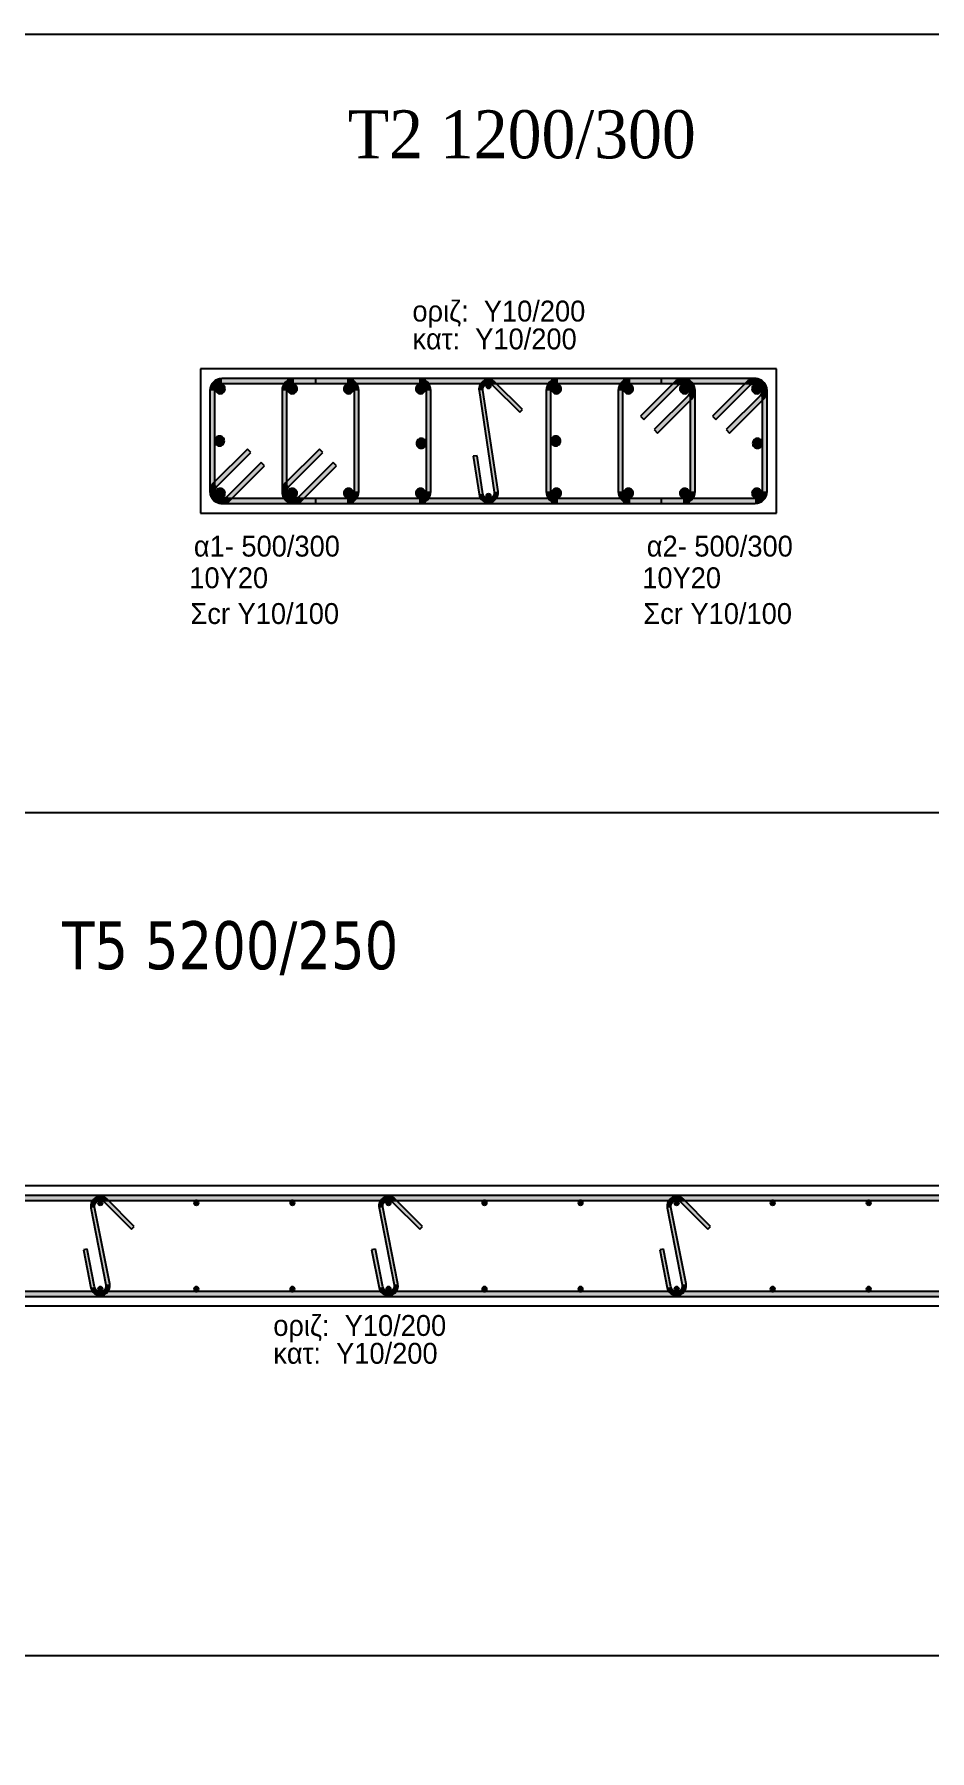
# Model space of a CAD drawing. Header units: millimetres. Extents: x -2171 to 1563, y -1758 to -1505.
# Drawn here: x -352.57 to -343.25, y -1608.12 to -1590.25 of the extents above; entities that cross this region are included whole.
import ezdxf

# ---------------------------------------------------------------- set-up
doc = ezdxf.new("R2010")
doc.units = ezdxf.units.MM
for name, color, linetype in [('-S_TEXT', 3, 'Continuous'), ('Col_Det', 7, 'Continuous'), ('Col_Det_4', 7, 'Continuous'), ('Col_Det_Fill', 7, 'Continuous'), ('Geo_Col_Pro_1', 7, 'Continuous'), ('pinakaki', 153, 'Continuous')]:
    doc.layers.add(name, color=color, linetype=linetype)
doc.styles.add('S1Arl22_b_934_161', font='arial.ttf', dxfattribs={"width": 0.933629, "height": 0.002175})
doc.styles.add('S1TmsNwRmn22_b_934_161', font='times.ttf', dxfattribs={"width": 0.933629, "height": 0.002175})
doc.styles.get("Standard").update_dxf_attribs({"font": 'tahoma.ttf'})

msp = doc.modelspace()

# ---------------------------------------------------------------- hatches: boundary and pattern name
at = {"layer": 'Col_Det_Fill'}
for color, points in [(252, [(-350.6191, -1593.8843), (-350.6191, -1593.8343, 0.4142136), (-350.7441, -1593.9593), (-350.6941, -1593.9593, -0.4142136)]), (252, [(-348.5691, -1593.8843), (-348.5691, -1593.8343), (-350.6191, -1593.8343), (-350.6191, -1593.8843)]), (252, [(-349.8691, -1593.8843), (-349.8691, -1593.8343, 0.4142136), (-349.9941, -1593.9593), (-349.9441, -1593.9593, -0.4142136)]), (252, [(-349.3191, -1593.8843), (-349.3191, -1593.8343), (-349.8691, -1593.8343), (-349.8691, -1593.8843)]), (252, [(-346.0425, -1593.8843), (-346.0425, -1593.8343), (-349.6456, -1593.8343), (-349.6456, -1593.8843)]), (252, [(-349.2441, -1593.9593), (-349.1941, -1593.9593, 0.4142136), (-349.3191, -1593.8343), (-349.3191, -1593.8843, -0.4142136)]), (252, [(-348.4941, -1593.9593), (-348.4441, -1593.9593, 0.4142136), (-348.5691, -1593.8343), (-348.5691, -1593.8843, -0.4142136)]), (252, [(-347.943, -1593.9592), (-347.9034, -1593.9532, -0.7233449), (-347.8016, -1593.9019), (-347.7733, -1593.8736, 0.7233449)]), (252, [(-347.7733, -1593.8736), (-347.8016, -1593.9019), (-347.5188, -1594.1848), (-347.4905, -1594.1565)]), (252, [(-347.1191, -1593.8843), (-347.1191, -1593.8343, 0.4142136), (-347.2441, -1593.9593), (-347.1941, -1593.9593, -0.4142136)]), (252, [(-345.0691, -1593.8843), (-345.0691, -1593.8343), (-347.1191, -1593.8343), (-347.1191, -1593.8843)]), (252, [(-346.3691, -1593.8843), (-346.3691, -1593.8343, 0.4142136), (-346.4941, -1593.9593), (-346.4441, -1593.9593, -0.4142136)]), (252, [(-345.8191, -1593.8843), (-345.8191, -1593.8343), (-346.3691, -1593.8343), (-346.3691, -1593.8843)]), (252, [(-345.8721, -1593.9063), (-345.9074, -1593.871), (-346.261, -1594.2245), (-346.2256, -1594.2599)]), (252, [(-345.7441, -1593.9593), (-345.6941, -1593.9593, 0.6681786), (-345.9074, -1593.871), (-345.8721, -1593.9063, -0.6681786)]), (252, [(-345.766, -1594.0124), (-345.7307, -1594.0477, 0.6681786), (-345.8191, -1593.8343), (-345.8191, -1593.8843, -0.6681786)]), (252, [(-345.1221, -1593.9063), (-345.1574, -1593.871), (-345.511, -1594.2245), (-345.4756, -1594.2599)]), (252, [(-344.9941, -1593.9593), (-344.9441, -1593.9593, 0.6681786), (-345.1574, -1593.871), (-345.1221, -1593.9063, -0.6681786)]), (252, [(-345.016, -1594.0124), (-344.9807, -1594.0477, 0.6681786), (-345.0691, -1593.8343), (-345.0691, -1593.8843, -0.6681786)]), (252, [(-350.6941, -1593.9593), (-350.7441, -1593.9593), (-350.7441, -1595.0093), (-350.6941, -1595.0093)]), (12, [(-350.6867, -1593.9417, 0.4142136), (-350.6367, -1593.9917, 0.4142136), (-350.5867, -1593.9417, 0.4142136), (-350.6367, -1593.8917, 0.4142136)]), (252, [(-349.9441, -1593.9593), (-349.9941, -1593.9593), (-349.9941, -1595.0093), (-349.9441, -1595.0093)]), (56, [(-349.9367, -1593.9417, 0.4142136), (-349.8867, -1593.9917, 0.4142136), (-349.8367, -1593.9417, 0.4142136), (-349.8867, -1593.8917, 0.4142136)]), (56, [(-349.3514, -1593.9417, 0.4142136), (-349.3014, -1593.9917, 0.4142136), (-349.2514, -1593.9417, 0.4142136), (-349.3014, -1593.8917, 0.4142136)]), (252, [(-349.2441, -1595.0093), (-349.1941, -1595.0093), (-349.1941, -1593.9593), (-349.2441, -1593.9593)]), (12, [(-348.6014, -1593.9417, 0.4142136), (-348.5514, -1593.9917, 0.4142136), (-348.5014, -1593.9417, 0.4142136), (-348.5514, -1593.8917, 0.4142136)]), (252, [(-348.4941, -1595.0093), (-348.4441, -1595.0093), (-348.4441, -1593.9593), (-348.4941, -1593.9593)]), (252, [(-347.7847, -1595.0155), (-347.7452, -1595.0095), (-347.9034, -1593.9532), (-347.943, -1593.9592)]), (133, [(-347.8691, -1593.9093, 0.4142136), (-347.8441, -1593.9343, 0.4142136), (-347.8191, -1593.9093, 0.4142136), (-347.8441, -1593.8843, 0.4142136)]), (252, [(-347.1941, -1593.9593), (-347.2441, -1593.9593), (-347.2441, -1595.0093), (-347.1941, -1595.0093)]), (12, [(-347.0867, -1593.9417, 0.4142136), (-347.1367, -1593.8917, 0.4142136), (-347.1867, -1593.9417, 0.4142136), (-347.1367, -1593.9917, 0.4142136)]), (252, [(-346.4441, -1593.9593), (-346.4941, -1593.9593), (-346.4941, -1595.0093), (-346.4441, -1595.0093)]), (56, [(-346.3367, -1593.9417, 0.4142136), (-346.3867, -1593.8917, 0.4142136), (-346.4367, -1593.9417, 0.4142136), (-346.3867, -1593.9917, 0.4142136)]), (252, [(-346.1196, -1594.3659), (-346.0842, -1594.4013), (-345.7307, -1594.0477), (-345.766, -1594.0124)]), (56, [(-345.7514, -1593.9417, 0.4142136), (-345.8014, -1593.8917, 0.4142136), (-345.8514, -1593.9417, 0.4142136), (-345.8014, -1593.9917, 0.4142136)]), (252, [(-345.7441, -1595.0093), (-345.6941, -1595.0093), (-345.6941, -1593.9593), (-345.7441, -1593.9593)]), (252, [(-345.3696, -1594.3659), (-345.3342, -1594.4013), (-344.9807, -1594.0477), (-345.016, -1594.0124)]), (12, [(-345.0014, -1593.9417, 0.4142136), (-345.0514, -1593.8917, 0.4142136), (-345.1014, -1593.9417, 0.4142136), (-345.0514, -1593.9917, 0.4142136)]), (252, [(-344.9941, -1595.0093), (-344.9441, -1595.0093), (-344.9441, -1593.9593), (-344.9941, -1593.9593)]), (252, [(-350.3185, -1594.6028), (-350.3539, -1594.5674), (-350.7074, -1594.921), (-350.6721, -1594.9563)]), (133, [(-350.6941, -1594.4838, 0.4142136), (-350.6441, -1594.5338, 0.4142136), (-350.5941, -1594.4838, 0.4142136), (-350.6441, -1594.4338, 0.4142136)]), (252, [(-349.5685, -1594.6028), (-349.6039, -1594.5674), (-349.9574, -1594.921), (-349.9221, -1594.9563)]), (133, [(-348.5941, -1594.5085, 0.4142136), (-348.5441, -1594.5585, 0.4142136), (-348.4941, -1594.5085, 0.4142136), (-348.5441, -1594.4585, 0.4142136)]), (133, [(-347.0941, -1594.4838, 0.4142136), (-347.1441, -1594.4338, 0.4142136), (-347.1941, -1594.4838, 0.4142136), (-347.1441, -1594.5338, 0.4142136)]), (133, [(-344.9941, -1594.5085, 0.4142136), (-345.0441, -1594.4585, 0.4142136), (-345.0941, -1594.5085, 0.4142136), (-345.0441, -1594.5585, 0.4142136)]), (252, [(-350.566, -1595.0624), (-350.5307, -1595.0977), (-350.1771, -1594.7442), (-350.2125, -1594.7088)]), (252, [(-349.816, -1595.0624), (-349.7807, -1595.0977), (-349.4271, -1594.7442), (-349.4625, -1594.7088)]), (252, [(-347.9627, -1594.6376), (-348.0022, -1594.6436), (-347.943, -1595.0392), (-347.9034, -1595.0332)]), (252, [(-350.6721, -1594.9563), (-350.7074, -1594.921, 0.6681786), (-350.6191, -1595.1343), (-350.6191, -1595.0843, -0.6681786)]), (252, [(-349.9221, -1594.9563), (-349.9574, -1594.921, 0.6681786), (-349.8691, -1595.1343), (-349.8691, -1595.0843, -0.6681786)]), (252, [(-350.6941, -1595.0093), (-350.7441, -1595.0093, 0.6681786), (-350.5307, -1595.0977), (-350.566, -1595.0624, -0.6681786)]), (12, [(-350.6867, -1595.027, 0.4142136), (-350.6367, -1595.077, 0.4142136), (-350.5867, -1595.027, 0.4142136), (-350.6367, -1594.977, 0.4142136)]), (252, [(-350.6191, -1595.0843), (-350.6191, -1595.1343), (-348.5691, -1595.1343), (-348.5691, -1595.0843)]), (252, [(-349.9441, -1595.0093), (-349.9941, -1595.0093, 0.6681786), (-349.7807, -1595.0977), (-349.816, -1595.0624, -0.6681786)]), (56, [(-349.9367, -1595.027, 0.4142136), (-349.8867, -1595.077, 0.4142136), (-349.8367, -1595.027, 0.4142136), (-349.8867, -1594.977, 0.4142136)]), (252, [(-349.8691, -1595.0843), (-349.8691, -1595.1343), (-349.3191, -1595.1343), (-349.3191, -1595.0843)]), (252, [(-349.6456, -1595.0843), (-349.6456, -1595.1343), (-346.0425, -1595.1343), (-346.0425, -1595.0843)]), (56, [(-349.3514, -1595.027, 0.4142136), (-349.3014, -1595.077, 0.4142136), (-349.2514, -1595.027, 0.4142136), (-349.3014, -1594.977, 0.4142136)]), (252, [(-349.3191, -1595.0843), (-349.3191, -1595.1343, 0.4142136), (-349.1941, -1595.0093), (-349.2441, -1595.0093, -0.4142136)]), (12, [(-348.6014, -1595.027, 0.4142136), (-348.5514, -1595.077, 0.4142136), (-348.5014, -1595.027, 0.4142136), (-348.5514, -1594.977, 0.4142136)]), (252, [(-348.5691, -1595.0843), (-348.5691, -1595.1343, 0.4142136), (-348.4441, -1595.0093), (-348.4941, -1595.0093, -0.4142136)]), (252, [(-347.9034, -1595.0332), (-347.943, -1595.0392, 1), (-347.7452, -1595.0095), (-347.7847, -1595.0155, -1)]), (133, [(-347.8691, -1595.0593, 0.4142136), (-347.8441, -1595.0843, 0.4142136), (-347.8191, -1595.0593, 0.4142136), (-347.8441, -1595.0343, 0.4142136)]), (252, [(-347.1941, -1595.0093), (-347.2441, -1595.0093, 0.4142136), (-347.1191, -1595.1343), (-347.1191, -1595.0843, -0.4142136)]), (12, [(-347.0867, -1595.027, 0.4142136), (-347.1367, -1594.977, 0.4142136), (-347.1867, -1595.027, 0.4142136), (-347.1367, -1595.077, 0.4142136)]), (252, [(-347.1191, -1595.0843), (-347.1191, -1595.1343), (-345.0691, -1595.1343), (-345.0691, -1595.0843)]), (252, [(-346.4441, -1595.0093), (-346.4941, -1595.0093, 0.4142136), (-346.3691, -1595.1343), (-346.3691, -1595.0843, -0.4142136)]), (56, [(-346.3367, -1595.027, 0.4142136), (-346.3867, -1594.977, 0.4142136), (-346.4367, -1595.027, 0.4142136), (-346.3867, -1595.077, 0.4142136)]), (252, [(-346.3691, -1595.0843), (-346.3691, -1595.1343), (-345.8191, -1595.1343), (-345.8191, -1595.0843)]), (56, [(-345.7514, -1595.027, 0.4142136), (-345.8014, -1594.977, 0.4142136), (-345.8514, -1595.027, 0.4142136), (-345.8014, -1595.077, 0.4142136)]), (252, [(-345.8191, -1595.0843), (-345.8191, -1595.1343, 0.4142136), (-345.6941, -1595.0093), (-345.7441, -1595.0093, -0.4142136)]), (12, [(-345.0014, -1595.027, 0.4142136), (-345.0514, -1594.977, 0.4142136), (-345.1014, -1595.027, 0.4142136), (-345.0514, -1595.077, 0.4142136)]), (252, [(-345.0691, -1595.0843), (-345.0691, -1595.1343, 0.4142136), (-344.9441, -1595.0093), (-344.9941, -1595.0093, -0.4142136)]), (252, [(-339.0834, -1602.3904), (-339.0834, -1602.3404), (-358.688, -1602.3404), (-358.688, -1602.3904)]), (252, [(-351.984, -1602.4697), (-351.9447, -1602.462, -0.7407348), (-351.8434, -1602.408), (-351.8151, -1602.3797, 0.7407348)]), (133, [(-351.9108, -1602.4154, 0.4142136), (-351.8858, -1602.4404, 0.4142136), (-351.8608, -1602.4154, 0.4142136), (-351.8858, -1602.3904, 0.4142136)]), (252, [(-351.8151, -1602.3797), (-351.8434, -1602.408), (-351.5606, -1602.6908), (-351.5323, -1602.6625)]), (133, [(-350.9108, -1602.4154, 0.4142136), (-350.8858, -1602.4404, 0.4142136), (-350.8608, -1602.4154, 0.4142136), (-350.8858, -1602.3904, 0.4142136)]), (133, [(-349.9108, -1602.4154, 0.4142136), (-349.8858, -1602.4404, 0.4142136), (-349.8608, -1602.4154, 0.4142136), (-349.8858, -1602.3904, 0.4142136)]), (252, [(-348.9839, -1602.4697), (-348.9446, -1602.462, -0.7407348), (-348.8433, -1602.408), (-348.815, -1602.3797, 0.7407348)]), (133, [(-348.9107, -1602.4154, 0.4142136), (-348.8857, -1602.4404, 0.4142136), (-348.8607, -1602.4154, 0.4142136), (-348.8857, -1602.3904, 0.4142136)]), (252, [(-348.815, -1602.3797), (-348.8433, -1602.408), (-348.5605, -1602.6908), (-348.5322, -1602.6625)]), (133, [(-347.9107, -1602.4154, 0.4142136), (-347.8857, -1602.4404, 0.4142136), (-347.8607, -1602.4154, 0.4142136), (-347.8857, -1602.3904, 0.4142136)]), (133, [(-346.9107, -1602.4154, 0.4142136), (-346.8857, -1602.4404, 0.4142136), (-346.8607, -1602.4154, 0.4142136), (-346.8857, -1602.3904, 0.4142136)]), (252, [(-345.9838, -1602.4697), (-345.9445, -1602.462, -0.7407348), (-345.8432, -1602.408), (-345.8149, -1602.3797, 0.7407348)]), (133, [(-345.9106, -1602.4154, 0.4142136), (-345.8856, -1602.4404, 0.4142136), (-345.8606, -1602.4154, 0.4142136), (-345.8856, -1602.3904, 0.4142136)]), (252, [(-345.8149, -1602.3797), (-345.8432, -1602.408), (-345.5604, -1602.6908), (-345.5321, -1602.6625)]), (133, [(-344.9106, -1602.4154, 0.4142136), (-344.8856, -1602.4404, 0.4142136), (-344.8606, -1602.4154, 0.4142136), (-344.8856, -1602.3904, 0.4142136)]), (133, [(-343.9106, -1602.4154, 0.4142136), (-343.8856, -1602.4404, 0.4142136), (-343.8606, -1602.4154, 0.4142136), (-343.8856, -1602.3904, 0.4142136)]), (252, [(-351.827, -1603.2688), (-351.7877, -1603.2611), (-351.9447, -1602.462), (-351.984, -1602.4697)]), (252, [(-348.8269, -1603.2688), (-348.7876, -1603.2611), (-348.9446, -1602.462), (-348.9839, -1602.4697)]), (252, [(-345.8268, -1603.2688), (-345.7875, -1603.2611), (-345.9445, -1602.462), (-345.9838, -1602.4697)]), (252, [(-352.0218, -1602.8995), (-352.0611, -1602.9072), (-351.984, -1603.2997), (-351.9447, -1603.292)]), (252, [(-349.0217, -1602.8995), (-349.061, -1602.9072), (-348.9839, -1603.2997), (-348.9446, -1603.292)]), (252, [(-346.0216, -1602.8995), (-346.0609, -1602.9072), (-345.9838, -1603.2997), (-345.9445, -1603.292)]), (252, [(-358.688, -1603.3404), (-358.688, -1603.3904), (-339.0834, -1603.3904), (-339.0834, -1603.3404)]), (252, [(-351.9447, -1603.292), (-351.984, -1603.2997, 1), (-351.7877, -1603.2611), (-351.827, -1603.2688, -1)]), (133, [(-351.9108, -1603.3154, 0.4142136), (-351.8858, -1603.3404, 0.4142136), (-351.8608, -1603.3154, 0.4142136), (-351.8858, -1603.2904, 0.4142136)]), (133, [(-350.9108, -1603.3154, 0.4142136), (-350.8858, -1603.3404, 0.4142136), (-350.8608, -1603.3154, 0.4142136), (-350.8858, -1603.2904, 0.4142136)]), (133, [(-349.9108, -1603.3154, 0.4142136), (-349.8858, -1603.3404, 0.4142136), (-349.8608, -1603.3154, 0.4142136), (-349.8858, -1603.2904, 0.4142136)]), (252, [(-348.9446, -1603.292), (-348.9839, -1603.2997, 1), (-348.7876, -1603.2611), (-348.8269, -1603.2688, -1)]), (133, [(-348.9107, -1603.3154, 0.4142136), (-348.8857, -1603.3404, 0.4142136), (-348.8607, -1603.3154, 0.4142136), (-348.8857, -1603.2904, 0.4142136)]), (133, [(-347.9107, -1603.3154, 0.4142136), (-347.8857, -1603.3404, 0.4142136), (-347.8607, -1603.3154, 0.4142136), (-347.8857, -1603.2904, 0.4142136)]), (133, [(-346.9107, -1603.3154, 0.4142136), (-346.8857, -1603.3404, 0.4142136), (-346.8607, -1603.3154, 0.4142136), (-346.8857, -1603.2904, 0.4142136)]), (252, [(-345.9445, -1603.292), (-345.9838, -1603.2997, 1), (-345.7875, -1603.2611), (-345.8268, -1603.2688, -1)]), (133, [(-345.9106, -1603.3154, 0.4142136), (-345.8856, -1603.3404, 0.4142136), (-345.8606, -1603.3154, 0.4142136), (-345.8856, -1603.2904, 0.4142136)]), (133, [(-344.9106, -1603.3154, 0.4142136), (-344.8856, -1603.3404, 0.4142136), (-344.8606, -1603.3154, 0.4142136), (-344.8856, -1603.2904, 0.4142136)]), (133, [(-343.9106, -1603.3154, 0.4142136), (-343.8856, -1603.3404, 0.4142136), (-343.8606, -1603.3154, 0.4142136), (-343.8856, -1603.2904, 0.4142136)])]:
    msp.add_hatch(color=color, dxfattribs=at).paths.add_polyline_path(points)

# ---------------------------------------------------------------- linework, layer by layer
at = {"layer": '-S_TEXT', "ltscale": 5}
msp.add_lwpolyline([(-363.7475, -1590.2497), (-305.6, -1590.2497), (-305.6, -1630.2944), (-363.7475, -1630.2944)], close=True, dxfattribs=at)
at = {"layer": 'Col_Det', "color": 7}
for points in [[(-344.8441, -1593.7343), (-350.8441, -1593.7343)], [(-350.8441, -1593.7343), (-350.8441, -1595.2343)], [(-348.5691, -1593.8343), (-350.6191, -1593.8343)], [(-349.3191, -1593.8343), (-349.8691, -1593.8343)], [(-346.0425, -1593.8343), (-349.6456, -1593.8343)], [(-349.6456, -1593.8343), (-349.6456, -1593.8843)], [(-347.4905, -1594.1565), (-347.7733, -1593.8736)], [(-345.0691, -1593.8343), (-347.1191, -1593.8343)], [(-345.8191, -1593.8343), (-346.3691, -1593.8343)], [(-345.9074, -1593.871), (-346.261, -1594.2245)], [(-346.0425, -1593.8843), (-346.0425, -1593.8343)], [(-345.1574, -1593.871), (-345.511, -1594.2245)], [(-344.8441, -1595.2343), (-344.8441, -1593.7343)], [(-350.7441, -1593.9593), (-350.7441, -1595.0093)], [(-350.6941, -1595.0093), (-350.6941, -1593.9593)], [(-350.6191, -1593.8843), (-348.5691, -1593.8843)], [(-349.9941, -1593.9593), (-349.9941, -1595.0093)], [(-349.9441, -1595.0093), (-349.9441, -1593.9593)], [(-349.8691, -1593.8843), (-349.3191, -1593.8843)], [(-349.6456, -1593.8843), (-346.0425, -1593.8843)], [(-349.2441, -1593.9593), (-349.2441, -1595.0093)], [(-349.1941, -1595.0093), (-349.1941, -1593.9593)], [(-348.4941, -1593.9593), (-348.4941, -1595.0093)], [(-348.4441, -1595.0093), (-348.4441, -1593.9593)], [(-347.943, -1593.9592), (-347.7847, -1595.0155)], [(-347.7452, -1595.0095), (-347.9034, -1593.9532)], [(-347.8016, -1593.9019), (-347.5188, -1594.1848)], [(-347.2441, -1593.9593), (-347.2441, -1595.0093)], [(-347.1941, -1595.0093), (-347.1941, -1593.9593)], [(-347.1191, -1593.8843), (-345.0691, -1593.8843)], [(-346.4941, -1593.9593), (-346.4941, -1595.0093)], [(-346.4441, -1595.0093), (-346.4441, -1593.9593)], [(-346.3691, -1593.8843), (-345.8191, -1593.8843)], [(-346.2256, -1594.2599), (-345.8721, -1593.9063)], [(-345.766, -1594.0124), (-346.1196, -1594.3659)], [(-346.0842, -1594.4013), (-345.7307, -1594.0477)], [(-345.7441, -1593.9593), (-345.7441, -1595.0093)], [(-345.6941, -1595.0093), (-345.6941, -1593.9593)], [(-345.4756, -1594.2599), (-345.1221, -1593.9063)], [(-345.016, -1594.0124), (-345.3696, -1594.3659)], [(-345.3342, -1594.4013), (-344.9807, -1594.0477)], [(-344.9941, -1593.9593), (-344.9941, -1595.0093)], [(-344.9441, -1595.0093), (-344.9441, -1593.9593)], [(-347.5188, -1594.1848), (-347.4905, -1594.1565)], [(-346.261, -1594.2245), (-346.2256, -1594.2599)], [(-345.511, -1594.2245), (-345.4756, -1594.2599)], [(-346.1196, -1594.3659), (-346.0842, -1594.4013)], [(-345.3696, -1594.3659), (-345.3342, -1594.4013)], [(-350.3539, -1594.5674), (-350.7074, -1594.921)], [(-350.3185, -1594.6028), (-350.3539, -1594.5674)], [(-349.6039, -1594.5674), (-349.9574, -1594.921)], [(-349.5685, -1594.6028), (-349.6039, -1594.5674)], [(-350.6721, -1594.9563), (-350.3185, -1594.6028)], [(-350.2125, -1594.7088), (-350.566, -1595.0624)], [(-350.5307, -1595.0977), (-350.1771, -1594.7442)], [(-350.1771, -1594.7442), (-350.2125, -1594.7088)], [(-349.9221, -1594.9563), (-349.5685, -1594.6028)], [(-349.4625, -1594.7088), (-349.816, -1595.0624)], [(-349.7807, -1595.0977), (-349.4271, -1594.7442)], [(-349.4271, -1594.7442), (-349.4625, -1594.7088)], [(-347.9627, -1594.6376), (-348.0022, -1594.6436)], [(-348.0022, -1594.6436), (-347.943, -1595.0392)], [(-347.9034, -1595.0332), (-347.9627, -1594.6376)], [(-348.5691, -1595.0843), (-350.6191, -1595.0843)], [(-350.6191, -1595.1343), (-348.5691, -1595.1343)], [(-349.3191, -1595.0843), (-349.8691, -1595.0843)], [(-349.8691, -1595.1343), (-349.3191, -1595.1343)], [(-349.6456, -1595.0843), (-349.6456, -1595.1343)], [(-346.0425, -1595.0843), (-349.6456, -1595.0843)], [(-349.6456, -1595.1343), (-346.0425, -1595.1343)], [(-345.0691, -1595.0843), (-347.1191, -1595.0843)], [(-347.1191, -1595.1343), (-345.0691, -1595.1343)], [(-345.8191, -1595.0843), (-346.3691, -1595.0843)], [(-346.3691, -1595.1343), (-345.8191, -1595.1343)], [(-346.0425, -1595.1343), (-346.0425, -1595.0843)], [(-350.8441, -1595.2343), (-344.8441, -1595.2343)]]:
    msp.add_lwpolyline(points, dxfattribs=at)
for points in [[(-350.6191, -1593.8343, 0.4142136), (-350.7441, -1593.9593)], [(-349.8691, -1593.8343, 0.4142136), (-349.9941, -1593.9593)], [(-349.1941, -1593.9593, 0.4142136), (-349.3191, -1593.8343)], [(-348.4441, -1593.9593, 0.4142136), (-348.5691, -1593.8343)], [(-347.7733, -1593.8736, 0.7233449), (-347.943, -1593.9592, 0.7233449)], [(-347.1191, -1593.8343, 0.4142136), (-347.2441, -1593.9593)], [(-346.3691, -1593.8343, 0.4142136), (-346.4941, -1593.9593)], [(-345.6941, -1593.9593, 0.6681786), (-345.9074, -1593.871)], [(-345.7307, -1594.0477, 0.6681786), (-345.8191, -1593.8343)], [(-344.9441, -1593.9593, 0.6681786), (-345.1574, -1593.871)], [(-344.9807, -1594.0477, 0.6681786), (-345.0691, -1593.8343)], [(-350.6941, -1593.9593, -0.4142136), (-350.6191, -1593.8843, -0.4142136)], [(-350.6367, -1593.8917, 0.4142136), (-350.6867, -1593.9417, 0.4142136)], [(-350.6867, -1593.9417, 0.4142136), (-350.6367, -1593.9917, 0.4142136)], [(-350.5867, -1593.9417, 0.4142136), (-350.6367, -1593.8917, 0.4142136)], [(-350.6367, -1593.9917, 0.4142136), (-350.5867, -1593.9417, 0.4142136)], [(-349.9441, -1593.9593, -0.4142136), (-349.8691, -1593.8843, -0.4142136)], [(-349.8867, -1593.8917, 0.4142136), (-349.9367, -1593.9417, 0.4142136)], [(-349.9367, -1593.9417, 0.4142136), (-349.8867, -1593.9917, 0.4142136)], [(-349.8367, -1593.9417, 0.4142136), (-349.8867, -1593.8917, 0.4142136)], [(-349.8867, -1593.9917, 0.4142136), (-349.8367, -1593.9417, 0.4142136)], [(-349.3014, -1593.8917, 0.4142136), (-349.3514, -1593.9417, 0.4142136)], [(-349.3514, -1593.9417, 0.4142136), (-349.3014, -1593.9917, 0.4142136)], [(-349.3191, -1593.8843, -0.4142136), (-349.2441, -1593.9593, -0.4142136)], [(-349.2514, -1593.9417, 0.4142136), (-349.3014, -1593.8917, 0.4142136)], [(-349.3014, -1593.9917, 0.4142136), (-349.2514, -1593.9417, 0.4142136)], [(-348.5514, -1593.8917, 0.4142136), (-348.6014, -1593.9417, 0.4142136)], [(-348.6014, -1593.9417, 0.4142136), (-348.5514, -1593.9917, 0.4142136)], [(-348.5691, -1593.8843, -0.4142136), (-348.4941, -1593.9593, -0.4142136)], [(-348.5014, -1593.9417, 0.4142136), (-348.5514, -1593.8917, 0.4142136)], [(-348.5514, -1593.9917, 0.4142136), (-348.5014, -1593.9417, 0.4142136)], [(-347.9034, -1593.9532, -0.7233449), (-347.8016, -1593.9019)], [(-347.8441, -1593.8843, 0.4142136), (-347.8691, -1593.9093, 0.4142136)], [(-347.8691, -1593.9093, 0.4142136), (-347.8441, -1593.9343, 0.4142136)], [(-347.8191, -1593.9093, 0.4142136), (-347.8441, -1593.8843, 0.4142136)], [(-347.8441, -1593.9343, 0.4142136), (-347.8191, -1593.9093, 0.4142136)], [(-347.1941, -1593.9593, -0.4142136), (-347.1191, -1593.8843, -0.4142136)], [(-347.1367, -1593.8917, 0.4142136), (-347.1867, -1593.9417, 0.4142136)], [(-347.1867, -1593.9417, 0.4142136), (-347.1367, -1593.9917, 0.4142136)], [(-347.0867, -1593.9417, 0.4142136), (-347.1367, -1593.8917, 0.4142136)], [(-347.1367, -1593.9917, 0.4142136), (-347.0867, -1593.9417, 0.4142136)], [(-346.4441, -1593.9593, -0.4142136), (-346.3691, -1593.8843, -0.4142136)], [(-346.3867, -1593.8917, 0.4142136), (-346.4367, -1593.9417, 0.4142136)], [(-346.4367, -1593.9417, 0.4142136), (-346.3867, -1593.9917, 0.4142136)], [(-346.3367, -1593.9417, 0.4142136), (-346.3867, -1593.8917, 0.4142136)], [(-346.3867, -1593.9917, 0.4142136), (-346.3367, -1593.9417, 0.4142136)], [(-345.8721, -1593.9063, -0.6681786), (-345.7441, -1593.9593, -0.6681786)], [(-345.8014, -1593.8917, 0.4142136), (-345.8514, -1593.9417, 0.4142136)], [(-345.8514, -1593.9417, 0.4142136), (-345.8014, -1593.9917, 0.4142136)], [(-345.8191, -1593.8843, -0.6681786), (-345.766, -1594.0124, -0.6681786)], [(-345.7514, -1593.9417, 0.4142136), (-345.8014, -1593.8917, 0.4142136)], [(-345.8014, -1593.9917, 0.4142136), (-345.7514, -1593.9417, 0.4142136)], [(-345.1221, -1593.9063, -0.6681786), (-344.9941, -1593.9593, -0.6681786)], [(-345.0514, -1593.8917, 0.4142136), (-345.1014, -1593.9417, 0.4142136)], [(-345.1014, -1593.9417, 0.4142136), (-345.0514, -1593.9917, 0.4142136)], [(-345.0691, -1593.8843, -0.6681786), (-345.016, -1594.0124, -0.6681786)], [(-345.0014, -1593.9417, 0.4142136), (-345.0514, -1593.8917, 0.4142136)], [(-345.0514, -1593.9917, 0.4142136), (-345.0014, -1593.9417, 0.4142136)], [(-350.6441, -1594.4338, 0.4142136), (-350.6941, -1594.4838, 0.4142136)], [(-350.6941, -1594.4838, 0.4142136), (-350.6441, -1594.5338, 0.4142136)], [(-350.5941, -1594.4838, 0.4142136), (-350.6441, -1594.4338, 0.4142136)], [(-350.6441, -1594.5338, 0.4142136), (-350.5941, -1594.4838, 0.4142136)], [(-348.5441, -1594.4585, 0.4142136), (-348.5941, -1594.5085, 0.4142136)], [(-348.5941, -1594.5085, 0.4142136), (-348.5441, -1594.5585, 0.4142136)], [(-348.4941, -1594.5085, 0.4142136), (-348.5441, -1594.4585, 0.4142136)], [(-348.5441, -1594.5585, 0.4142136), (-348.4941, -1594.5085, 0.4142136)], [(-347.1441, -1594.4338, 0.4142136), (-347.1941, -1594.4838, 0.4142136)], [(-347.1941, -1594.4838, 0.4142136), (-347.1441, -1594.5338, 0.4142136)], [(-347.0941, -1594.4838, 0.4142136), (-347.1441, -1594.4338, 0.4142136)], [(-347.1441, -1594.5338, 0.4142136), (-347.0941, -1594.4838, 0.4142136)], [(-345.0441, -1594.4585, 0.4142136), (-345.0941, -1594.5085, 0.4142136)], [(-345.0941, -1594.5085, 0.4142136), (-345.0441, -1594.5585, 0.4142136)], [(-344.9941, -1594.5085, 0.4142136), (-345.0441, -1594.4585, 0.4142136)], [(-345.0441, -1594.5585, 0.4142136), (-344.9941, -1594.5085, 0.4142136)], [(-350.7074, -1594.921, 0.6681786), (-350.6191, -1595.1343)], [(-349.9574, -1594.921, 0.6681786), (-349.8691, -1595.1343)], [(-350.7441, -1595.0093, 0.6681786), (-350.5307, -1595.0977)], [(-350.6191, -1595.0843, -0.6681786), (-350.6721, -1594.9563, -0.6681786)], [(-350.566, -1595.0624, -0.6681786), (-350.6941, -1595.0093, -0.6681786)], [(-350.6367, -1594.977, 0.4142136), (-350.6867, -1595.027, 0.4142136)], [(-350.6867, -1595.027, 0.4142136), (-350.6367, -1595.077, 0.4142136)], [(-350.5867, -1595.027, 0.4142136), (-350.6367, -1594.977, 0.4142136)], [(-350.6367, -1595.077, 0.4142136), (-350.5867, -1595.027, 0.4142136)], [(-349.9941, -1595.0093, 0.6681786), (-349.7807, -1595.0977)], [(-349.8691, -1595.0843, -0.6681786), (-349.9221, -1594.9563, -0.6681786)], [(-349.816, -1595.0624, -0.6681786), (-349.9441, -1595.0093, -0.6681786)], [(-349.8867, -1594.977, 0.4142136), (-349.9367, -1595.027, 0.4142136)], [(-349.9367, -1595.027, 0.4142136), (-349.8867, -1595.077, 0.4142136)], [(-349.8367, -1595.027, 0.4142136), (-349.8867, -1594.977, 0.4142136)], [(-349.8867, -1595.077, 0.4142136), (-349.8367, -1595.027, 0.4142136)], [(-349.3014, -1594.977, 0.4142136), (-349.3514, -1595.027, 0.4142136)], [(-349.3514, -1595.027, 0.4142136), (-349.3014, -1595.077, 0.4142136)], [(-349.3191, -1595.1343, 0.4142136), (-349.1941, -1595.0093)], [(-349.2441, -1595.0093, -0.4142136), (-349.3191, -1595.0843, -0.4142136)], [(-349.2514, -1595.027, 0.4142136), (-349.3014, -1594.977, 0.4142136)], [(-349.3014, -1595.077, 0.4142136), (-349.2514, -1595.027, 0.4142136)], [(-348.5514, -1594.977, 0.4142136), (-348.6014, -1595.027, 0.4142136)], [(-348.6014, -1595.027, 0.4142136), (-348.5514, -1595.077, 0.4142136)], [(-348.5691, -1595.1343, 0.4142136), (-348.4441, -1595.0093)], [(-348.4941, -1595.0093, -0.4142136), (-348.5691, -1595.0843, -0.4142136)], [(-348.5014, -1595.027, 0.4142136), (-348.5514, -1594.977, 0.4142136)], [(-348.5514, -1595.077, 0.4142136), (-348.5014, -1595.027, 0.4142136)], [(-347.943, -1595.0392, 1), (-347.7452, -1595.0095)], [(-347.7847, -1595.0155, -1), (-347.9034, -1595.0332, -1)], [(-347.8441, -1595.0343, 0.4142136), (-347.8691, -1595.0593, 0.4142136)], [(-347.8691, -1595.0593, 0.4142136), (-347.8441, -1595.0843, 0.4142136)], [(-347.8191, -1595.0593, 0.4142136), (-347.8441, -1595.0343, 0.4142136)], [(-347.8441, -1595.0843, 0.4142136), (-347.8191, -1595.0593, 0.4142136)], [(-347.2441, -1595.0093, 0.4142136), (-347.1191, -1595.1343)], [(-347.1191, -1595.0843, -0.4142136), (-347.1941, -1595.0093, -0.4142136)], [(-347.1367, -1594.977, 0.4142136), (-347.1867, -1595.027, 0.4142136)], [(-347.1867, -1595.027, 0.4142136), (-347.1367, -1595.077, 0.4142136)], [(-347.0867, -1595.027, 0.4142136), (-347.1367, -1594.977, 0.4142136)], [(-347.1367, -1595.077, 0.4142136), (-347.0867, -1595.027, 0.4142136)], [(-346.4941, -1595.0093, 0.4142136), (-346.3691, -1595.1343)], [(-346.3691, -1595.0843, -0.4142136), (-346.4441, -1595.0093, -0.4142136)], [(-346.3867, -1594.977, 0.4142136), (-346.4367, -1595.027, 0.4142136)], [(-346.4367, -1595.027, 0.4142136), (-346.3867, -1595.077, 0.4142136)], [(-346.3367, -1595.027, 0.4142136), (-346.3867, -1594.977, 0.4142136)], [(-346.3867, -1595.077, 0.4142136), (-346.3367, -1595.027, 0.4142136)], [(-345.8014, -1594.977, 0.4142136), (-345.8514, -1595.027, 0.4142136)], [(-345.8514, -1595.027, 0.4142136), (-345.8014, -1595.077, 0.4142136)], [(-345.8191, -1595.1343, 0.4142136), (-345.6941, -1595.0093)], [(-345.7441, -1595.0093, -0.4142136), (-345.8191, -1595.0843, -0.4142136)], [(-345.7514, -1595.027, 0.4142136), (-345.8014, -1594.977, 0.4142136)], [(-345.8014, -1595.077, 0.4142136), (-345.7514, -1595.027, 0.4142136)], [(-345.0514, -1594.977, 0.4142136), (-345.1014, -1595.027, 0.4142136)], [(-345.1014, -1595.027, 0.4142136), (-345.0514, -1595.077, 0.4142136)], [(-345.0691, -1595.1343, 0.4142136), (-344.9441, -1595.0093)], [(-344.9941, -1595.0093, -0.4142136), (-345.0691, -1595.0843, -0.4142136)], [(-345.0014, -1595.027, 0.4142136), (-345.0514, -1594.977, 0.4142136)], [(-345.0514, -1595.077, 0.4142136), (-345.0014, -1595.027, 0.4142136)]]:
    msp.add_lwpolyline(points, format="xyb", dxfattribs=at)
at = {"layer": 'Col_Det', "color": 7, "elevation": -49.25}
for points in [[(-335.885, -1602.2404), (-361.8865, -1602.2404)], [(-339.0834, -1602.3404), (-358.688, -1602.3404)], [(-358.688, -1602.3904), (-339.0834, -1602.3904)], [(-351.8434, -1602.408), (-351.5606, -1602.6908)], [(-351.5323, -1602.6625), (-351.8151, -1602.3797)], [(-348.8433, -1602.408), (-348.5605, -1602.6908)], [(-348.5322, -1602.6625), (-348.815, -1602.3797)], [(-345.8432, -1602.408), (-345.5604, -1602.6908)], [(-345.5321, -1602.6625), (-345.8149, -1602.3797)], [(-351.984, -1602.4697), (-351.827, -1603.2688)], [(-351.7877, -1603.2611), (-351.9447, -1602.462)], [(-348.9839, -1602.4697), (-348.8269, -1603.2688)], [(-348.7876, -1603.2611), (-348.9446, -1602.462)], [(-345.9838, -1602.4697), (-345.8268, -1603.2688)], [(-345.7875, -1603.2611), (-345.9445, -1602.462)], [(-351.5606, -1602.6908), (-351.5323, -1602.6625)], [(-348.5605, -1602.6908), (-348.5322, -1602.6625)], [(-345.5604, -1602.6908), (-345.5321, -1602.6625)], [(-352.0218, -1602.8995), (-352.0611, -1602.9072)], [(-352.0611, -1602.9072), (-351.984, -1603.2997)], [(-351.9447, -1603.292), (-352.0218, -1602.8995)], [(-349.0217, -1602.8995), (-349.061, -1602.9072)], [(-349.061, -1602.9072), (-348.9839, -1603.2997)], [(-348.9446, -1603.292), (-349.0217, -1602.8995)], [(-346.0216, -1602.8995), (-346.0609, -1602.9072)], [(-346.0609, -1602.9072), (-345.9838, -1603.2997)], [(-345.9445, -1603.292), (-346.0216, -1602.8995)], [(-339.0834, -1603.3404), (-358.688, -1603.3404)], [(-361.8865, -1603.4904), (-335.885, -1603.4904)], [(-358.688, -1603.3904), (-339.0834, -1603.3904)]]:
    msp.add_lwpolyline(points, dxfattribs=at)
for points in [[(-351.8151, -1602.3797, 0.7407348), (-351.984, -1602.4697, 0.7407348)], [(-351.9447, -1602.462, -0.7407348), (-351.8434, -1602.408)], [(-351.8858, -1602.3904, 0.4142136), (-351.9108, -1602.4154, 0.4142136)], [(-351.9108, -1602.4154, 0.4142136), (-351.8858, -1602.4404, 0.4142136)], [(-351.8608, -1602.4154, 0.4142136), (-351.8858, -1602.3904, 0.4142136)], [(-351.8858, -1602.4404, 0.4142136), (-351.8608, -1602.4154, 0.4142136)], [(-350.8858, -1602.3904, 0.4142136), (-350.9108, -1602.4154, 0.4142136)], [(-350.9108, -1602.4154, 0.4142136), (-350.8858, -1602.4404, 0.4142136)], [(-350.8608, -1602.4154, 0.4142136), (-350.8858, -1602.3904, 0.4142136)], [(-350.8858, -1602.4404, 0.4142136), (-350.8608, -1602.4154, 0.4142136)], [(-349.8858, -1602.3904, 0.4142136), (-349.9108, -1602.4154, 0.4142136)], [(-349.9108, -1602.4154, 0.4142136), (-349.8858, -1602.4404, 0.4142136)], [(-349.8608, -1602.4154, 0.4142136), (-349.8858, -1602.3904, 0.4142136)], [(-349.8858, -1602.4404, 0.4142136), (-349.8608, -1602.4154, 0.4142136)], [(-348.815, -1602.3797, 0.7407348), (-348.9839, -1602.4697, 0.7407348)], [(-348.9446, -1602.462, -0.7407348), (-348.8433, -1602.408)], [(-348.8857, -1602.3904, 0.4142136), (-348.9107, -1602.4154, 0.4142136)], [(-348.9107, -1602.4154, 0.4142136), (-348.8857, -1602.4404, 0.4142136)], [(-348.8607, -1602.4154, 0.4142136), (-348.8857, -1602.3904, 0.4142136)], [(-348.8857, -1602.4404, 0.4142136), (-348.8607, -1602.4154, 0.4142136)], [(-347.8857, -1602.3904, 0.4142136), (-347.9107, -1602.4154, 0.4142136)], [(-347.9107, -1602.4154, 0.4142136), (-347.8857, -1602.4404, 0.4142136)], [(-347.8607, -1602.4154, 0.4142136), (-347.8857, -1602.3904, 0.4142136)], [(-347.8857, -1602.4404, 0.4142136), (-347.8607, -1602.4154, 0.4142136)], [(-346.8857, -1602.3904, 0.4142136), (-346.9107, -1602.4154, 0.4142136)], [(-346.9107, -1602.4154, 0.4142136), (-346.8857, -1602.4404, 0.4142136)], [(-346.8607, -1602.4154, 0.4142136), (-346.8857, -1602.3904, 0.4142136)], [(-346.8857, -1602.4404, 0.4142136), (-346.8607, -1602.4154, 0.4142136)], [(-345.8149, -1602.3797, 0.7407348), (-345.9838, -1602.4697, 0.7407348)], [(-345.9445, -1602.462, -0.7407348), (-345.8432, -1602.408)], [(-345.8856, -1602.3904, 0.4142136), (-345.9106, -1602.4154, 0.4142136)], [(-345.9106, -1602.4154, 0.4142136), (-345.8856, -1602.4404, 0.4142136)], [(-345.8606, -1602.4154, 0.4142136), (-345.8856, -1602.3904, 0.4142136)], [(-345.8856, -1602.4404, 0.4142136), (-345.8606, -1602.4154, 0.4142136)], [(-344.8856, -1602.3904, 0.4142136), (-344.9106, -1602.4154, 0.4142136)], [(-344.9106, -1602.4154, 0.4142136), (-344.8856, -1602.4404, 0.4142136)], [(-344.8606, -1602.4154, 0.4142136), (-344.8856, -1602.3904, 0.4142136)], [(-344.8856, -1602.4404, 0.4142136), (-344.8606, -1602.4154, 0.4142136)], [(-343.8856, -1602.3904, 0.4142136), (-343.9106, -1602.4154, 0.4142136)], [(-343.9106, -1602.4154, 0.4142136), (-343.8856, -1602.4404, 0.4142136)], [(-343.8606, -1602.4154, 0.4142136), (-343.8856, -1602.3904, 0.4142136)], [(-343.8856, -1602.4404, 0.4142136), (-343.8606, -1602.4154, 0.4142136)], [(-351.984, -1603.2997, 1), (-351.7877, -1603.2611)], [(-351.827, -1603.2688, -1), (-351.9447, -1603.292, -1)], [(-351.8858, -1603.2904, 0.4142136), (-351.9108, -1603.3154, 0.4142136)], [(-351.9108, -1603.3154, 0.4142136), (-351.8858, -1603.3404, 0.4142136)], [(-351.8608, -1603.3154, 0.4142136), (-351.8858, -1603.2904, 0.4142136)], [(-351.8858, -1603.3404, 0.4142136), (-351.8608, -1603.3154, 0.4142136)], [(-350.8858, -1603.2904, 0.4142136), (-350.9108, -1603.3154, 0.4142136)], [(-350.9108, -1603.3154, 0.4142136), (-350.8858, -1603.3404, 0.4142136)], [(-350.8608, -1603.3154, 0.4142136), (-350.8858, -1603.2904, 0.4142136)], [(-350.8858, -1603.3404, 0.4142136), (-350.8608, -1603.3154, 0.4142136)], [(-349.8858, -1603.2904, 0.4142136), (-349.9108, -1603.3154, 0.4142136)], [(-349.9108, -1603.3154, 0.4142136), (-349.8858, -1603.3404, 0.4142136)], [(-349.8608, -1603.3154, 0.4142136), (-349.8858, -1603.2904, 0.4142136)], [(-349.8858, -1603.3404, 0.4142136), (-349.8608, -1603.3154, 0.4142136)], [(-348.9839, -1603.2997, 1), (-348.7876, -1603.2611)], [(-348.8269, -1603.2688, -1), (-348.9446, -1603.292, -1)], [(-348.8857, -1603.2904, 0.4142136), (-348.9107, -1603.3154, 0.4142136)], [(-348.9107, -1603.3154, 0.4142136), (-348.8857, -1603.3404, 0.4142136)], [(-348.8607, -1603.3154, 0.4142136), (-348.8857, -1603.2904, 0.4142136)], [(-348.8857, -1603.3404, 0.4142136), (-348.8607, -1603.3154, 0.4142136)], [(-347.8857, -1603.2904, 0.4142136), (-347.9107, -1603.3154, 0.4142136)], [(-347.9107, -1603.3154, 0.4142136), (-347.8857, -1603.3404, 0.4142136)], [(-347.8607, -1603.3154, 0.4142136), (-347.8857, -1603.2904, 0.4142136)], [(-347.8857, -1603.3404, 0.4142136), (-347.8607, -1603.3154, 0.4142136)], [(-346.8857, -1603.2904, 0.4142136), (-346.9107, -1603.3154, 0.4142136)], [(-346.9107, -1603.3154, 0.4142136), (-346.8857, -1603.3404, 0.4142136)], [(-346.8607, -1603.3154, 0.4142136), (-346.8857, -1603.2904, 0.4142136)], [(-346.8857, -1603.3404, 0.4142136), (-346.8607, -1603.3154, 0.4142136)], [(-345.9838, -1603.2997, 1), (-345.7875, -1603.2611)], [(-345.8268, -1603.2688, -1), (-345.9445, -1603.292, -1)], [(-345.8856, -1603.2904, 0.4142136), (-345.9106, -1603.3154, 0.4142136)], [(-345.9106, -1603.3154, 0.4142136), (-345.8856, -1603.3404, 0.4142136)], [(-345.8606, -1603.3154, 0.4142136), (-345.8856, -1603.2904, 0.4142136)], [(-345.8856, -1603.3404, 0.4142136), (-345.8606, -1603.3154, 0.4142136)], [(-344.8856, -1603.2904, 0.4142136), (-344.9106, -1603.3154, 0.4142136)], [(-344.9106, -1603.3154, 0.4142136), (-344.8856, -1603.3404, 0.4142136)], [(-344.8606, -1603.3154, 0.4142136), (-344.8856, -1603.2904, 0.4142136)], [(-344.8856, -1603.3404, 0.4142136), (-344.8606, -1603.3154, 0.4142136)], [(-343.8856, -1603.2904, 0.4142136), (-343.9106, -1603.3154, 0.4142136)], [(-343.9106, -1603.3154, 0.4142136), (-343.8856, -1603.3404, 0.4142136)], [(-343.8606, -1603.3154, 0.4142136), (-343.8856, -1603.2904, 0.4142136)], [(-343.8856, -1603.3404, 0.4142136), (-343.8606, -1603.3154, 0.4142136)]]:
    msp.add_lwpolyline(points, format="xyb", dxfattribs=at)
at = {"layer": 'Geo_Col_Pro_1', "color": 4, "linetype": 'Continuous', "ltscale": 0.5}
for p, q in [((-363.7475, -1598.3514), (-305.6, -1598.3514)), ((-363.7475, -1607.1291), (-333.0483, -1607.1291))]:
    msp.add_line(p, q, dxfattribs=at)

# ---------------------------------------------------------------- texts
at = {"layer": 'Col_Det', "color": 7, "style": 'S1Arl22_b_934_161', "width": 0.933629}
for s, p in [('οριζ:  Y10/200', (-348.6366, -1593.2401)), ('κατ:  Y10/200', (-348.6366, -1593.5301)), (' α1- 500/300', (-350.9904, -1595.6874)), (' α2- 500/300', (-346.2749, -1595.6874)), ('10Y20', (-350.959, -1596.0169)), ('10Y20', (-346.2434, -1596.0169)), ('Σcr Y10/100', (-350.9471, -1596.3894)), ('Σcr Y10/100', (-346.2316, -1596.3894)), ('οριζ:  Y10/200', (-350.085, -1603.8018)), ('κατ:  Y10/200', (-350.085, -1604.0918))]:
    msp.add_text(s, height=0.2175, dxfattribs=at).set_placement(p)
at = {"layer": 'Col_Det_4', "color": 1, "style": 'S1TmsNwRmn22_b_934_161', "width": 0.933629}
msp.add_text('T2 1200/300', height=0.5, dxfattribs=at).set_placement((-349.309, -1591.5404))
at = {"layer": 'pinakaki', "color": 1, "width": 0.933629}
msp.add_text(' Τ5 5200/250 ', height=0.5, dxfattribs=at).set_placement((-352.4582, -1599.9836))

doc.saveas('drawing.dxf')
